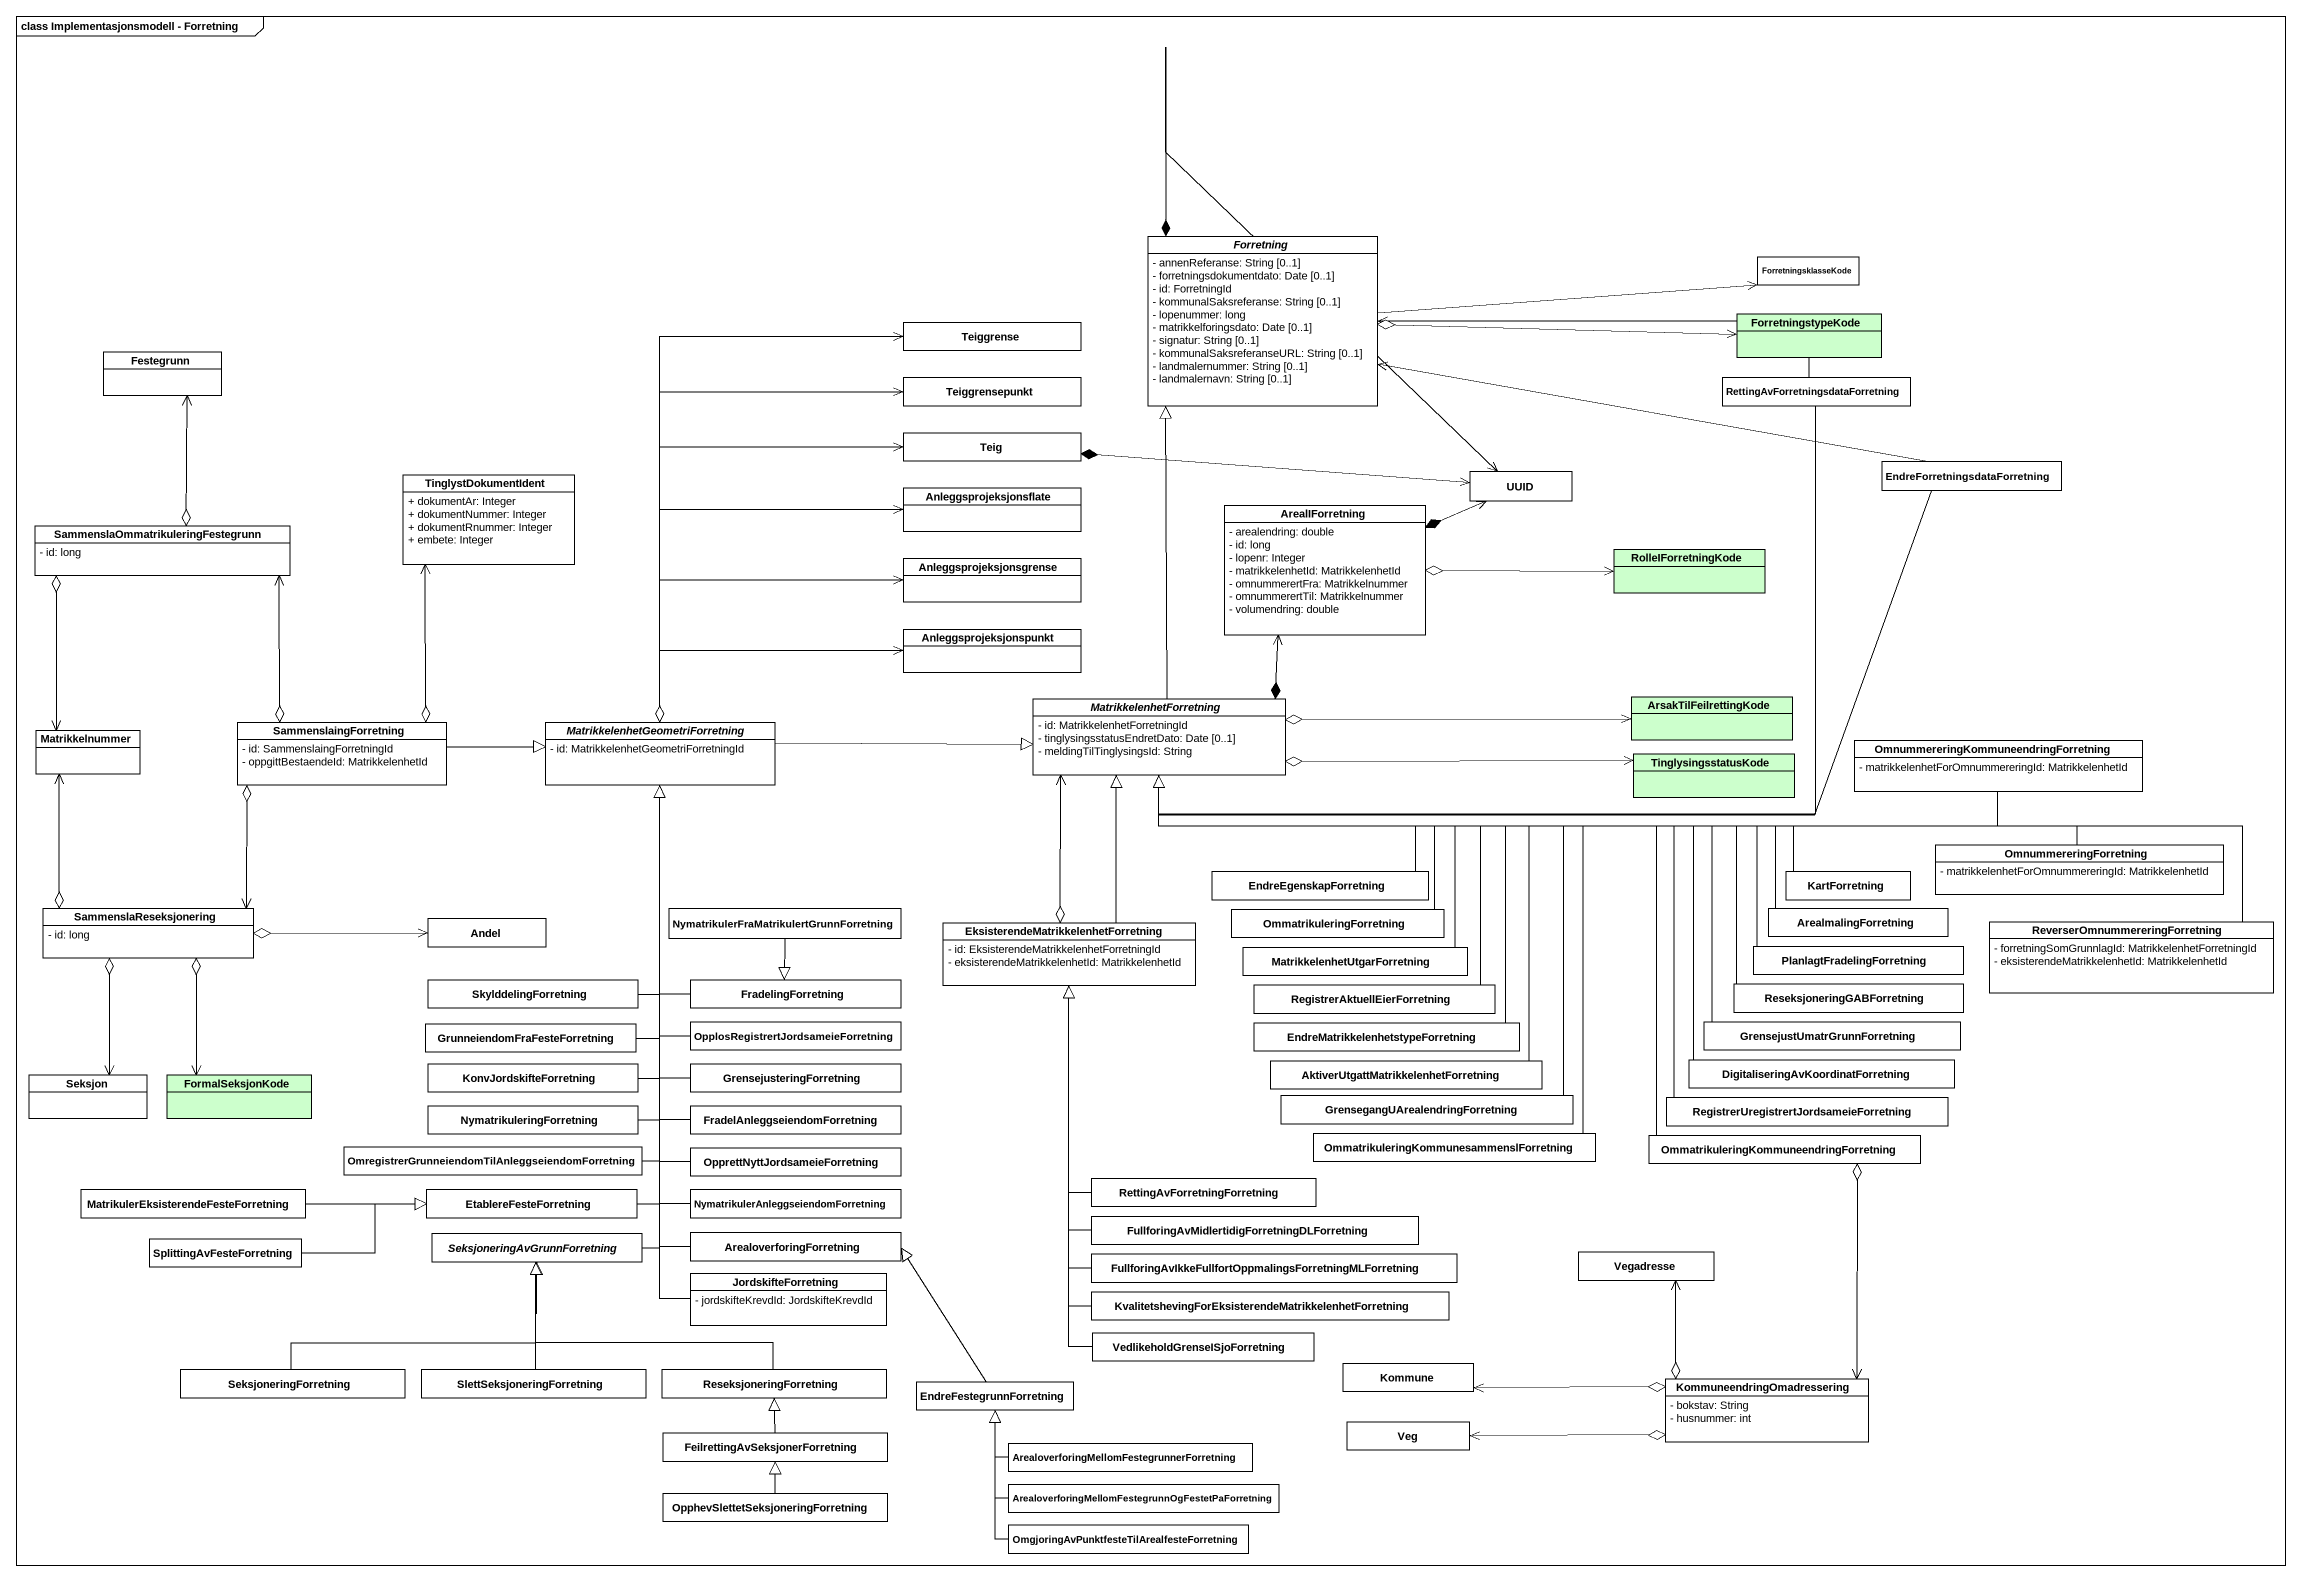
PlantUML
@startuml
mainframe class Implementasjonsmodell - Forretning
hide circle
hide empty members
skinparam classAttributeIconSize 0
abstract class Forretning {
  - annenReferanse: String [0..1]
  - forretningsdokumentdato: Date [0..1]
  - id: ForretningId
  - kommunalSaksreferanse: String [0..1]
  - lopenummer: long
  - matrikkelforingsdato: Date [0..1]
  - signatur: String [0..1]
  - kommunalSaksreferanseURL: String [0..1]
  - landmalernummer: String [0..1]
  - landmalernavn: String [0..1]
}
class ForretningsklasseKode
class ForretningstypeKode #CCFFCC
class Festegrunn
class Teiggrense
class Teiggrensepunkt
class "RettingAvForretningsdataForretning" as RettingAvForretningsdataForr
class Teig
class TinglystDokumentIdent {
  + dokumentAr: Integer
  + dokumentNummer: Integer
  + dokumentRnummer: Integer
  + embete: Integer
}
class Anleggsprojeksjonsflate
class UUID
class "EndreForretningsdataForretning" as EndreForretningsdataForretni
class "SammenslaOmmatrikuleringFestegrunn" as SammenslaOmmatrikuleringFest {
  - id: long
}
class ArealIForretning {
  - arealendring: double
  - id: long
  - lopenr: Integer
  - matrikkelenhetId: MatrikkelenhetId
  - omnummerertFra: Matrikkelnummer
  - omnummerertTil: Matrikkelnummer
  - volumendring: double
}
class Anleggsprojeksjonsgrense
class RolleIForretningKode #CCFFCC
class Anleggsprojeksjonspunkt
class Matrikkelnummer
class SammenslaingForretning {
  - id: SammenslaingForretningId
  - oppgittBestaendeId: MatrikkelenhetId
}
abstract class "MatrikkelenhetGeometriForretning" as MatrikkelenhetGeometriForret {
  - id: MatrikkelenhetGeometriForretningId
}
abstract class MatrikkelenhetForretning {
  - id: MatrikkelenhetForretningId
  - tinglysingsstatusEndretDato: Date [0..1]
  - meldingTilTinglysingsId: String
}
class ArsakTilFeilrettingKode #CCFFCC
class TinglysingsstatusKode #CCFFCC
class "OmnummereringKommuneendringForretning" as OmnummereringKommuneendringF {
  - matrikkelenhetForOmnummereringId: MatrikkelenhetId
}
class OmnummereringForretning {
  - matrikkelenhetForOmnummereringId: MatrikkelenhetId
}
class SammenslaReseksjonering {
  - id: long
}
class "NymatrikulerFraMatrikulertGrunnForretning" as NymatrikulerFraMatrikulertGr
class EndreEgenskapForretning
class OmmatrikuleringForretning
class ArealmalingForretning
class KartForretning
class Andel
class "EksisterendeMatrikkelenhetForretning" as EksisterendeMatrikkelenhetFo {
  - id: EksisterendeMatrikkelenhetForretningId
  - eksisterendeMatrikkelenhetId: MatrikkelenhetId
}
class "MatrikkelenhetUtgarForretning" as MatrikkelenhetUtgarForretnin
class PlanlagtFradelingForretning
class "ReverserOmnummereringForretning" as ReverserOmnummereringForretn {
  - forretningSomGrunnlagId: MatrikkelenhetForretningId
  - eksisterendeMatrikkelenhetId: MatrikkelenhetId
}
class SkylddelingForretning
class FradelingForretning
class "RegistrerAktuellEierForretning" as RegistrerAktuellEierForretni
class ReseksjoneringGABForretning
class "GrunneiendomFraFesteForretning" as GrunneiendomFraFesteForretni
class "OpplosRegistrertJordsameieForretning" as OpplosRegistrertJordsameieFo
class "EndreMatrikkelenhetstypeForretning" as EndreMatrikkelenhetstypeForr
class "GrensejustUmatrGrunnForretning" as GrensejustUmatrGrunnForretni
class Seksjon
class FormalSeksjonKode #CCFFCC
class KonvJordskifteForretning
class GrensejusteringForretning
class "AktiverUtgattMatrikkelenhetForretning" as AktiverUtgattMatrikkelenhetF
class "GrensegangUArealendringForretning" as GrensegangUArealendringForre
class "RegistrerUregistrertJordsameieForretning" as RegistrerUregistrertJordsame
class "DigitaliseringAvKoordinatForretning" as DigitaliseringAvKoordinatFor
class NymatrikuleringForretning
class "FradelAnleggseiendomForretning" as FradelAnleggseiendomForretni
class "OmmatrikuleringKommunesammenslForretning" as OmmatrikuleringKommunesammen
class "OmmatrikuleringKommuneendringForretning" as OmmatrikuleringKommuneendrin
class "MatrikulerEksisterendeFesteForretning" as MatrikulerEksisterendeFesteF
class "OmregistrerGrunneiendomTilAnleggseiendomForretning" as OmregistrerGrunneiendomTilAn
class EtablereFesteForretning
class "OpprettNyttJordsameieForretning" as OpprettNyttJordsameieForretn
class "NymatrikulerAnleggseiendomForretning" as NymatrikulerAnleggseiendomFo
class "RettingAvForretningForretning" as RettingAvForretningForretnin
abstract class "SeksjoneringAvGrunnForretning" as SeksjoneringAvGrunnForretnin
class ArealoverforingForretning
class "FullforingAvMidlertidigForretningDLForretning" as FullforingAvMidlertidigForre
class SplittingAvFesteForretning
class JordskifteForretning {
  - jordskifteKrevdId: JordskifteKrevdId
}
class "FullforingAvIkkeFullfortOppmalingsForretningMLForretning" as FullforingAvIkkeFullfortOppm
class Vegadresse
class "KvalitetshevingForEksisterendeMatrikkelenhetForretning" as KvalitetshevingForEksisteren
class SeksjoneringForretning
class SlettSeksjoneringForretning
class ReseksjoneringForretning
class "VedlikeholdGrenseISjoForretning" as VedlikeholdGrenseISjoForretn
class Kommune
class EndreFestegrunnForretning
class Veg
class KommuneendringOmadressering {
  - bokstav: String
  - husnummer: int
}
class "FeilrettingAvSeksjonerForretning" as FeilrettingAvSeksjonerForret
class "ArealoverforingMellomFestegrunnerForretning" as ArealoverforingMellomFestegr
class "OpphevSlettetSeksjoneringForretning" as OpphevSlettetSeksjoneringFor
class "ArealoverforingMellomFestegrunnOgFestetPaForretning" as ArealoverforingMellomFestegr_2
class "OmgjoringAvPunktfesteTilArealfesteForretning" as OmgjoringAvPunktfesteTilArea
Forretning -right-> ForretningsklasseKode
Forretning o-right-> ForretningstypeKode
RettingAvForretningsdataForr -left-> Forretning
RettingAvForretningsdataForr -left-|> MatrikkelenhetForretning
UUID <-up-* Forretning
UUID <-left-* Teig
UUID <-left-* ArealIForretning
EndreForretningsdataForretni -left-> Forretning
EndreForretningsdataForretni -left-|> MatrikkelenhetForretning
SammenslaOmmatrikuleringFest o-up-> Festegrunn
SammenslaOmmatrikuleringFest o--> Matrikkelnummer
ArealIForretning o-right-> RolleIForretningKode
SammenslaingForretning o-up-> TinglystDokumentIdent
SammenslaingForretning o-up-> SammenslaOmmatrikuleringFest
SammenslaingForretning -right-|> MatrikkelenhetGeometriForret
SammenslaingForretning o--> SammenslaReseksjonering
MatrikkelenhetGeometriForret o-up-> Teiggrense
MatrikkelenhetGeometriForret o-up-> Teiggrensepunkt
MatrikkelenhetGeometriForret o-up-> Teig
MatrikkelenhetGeometriForret o-up-> Anleggsprojeksjonsflate
MatrikkelenhetGeometriForret o-right-> Anleggsprojeksjonsgrense
MatrikkelenhetGeometriForret o-right-> Anleggsprojeksjonspunkt
MatrikkelenhetGeometriForret -right-|> MatrikkelenhetForretning
MatrikkelenhetForretning -up-|> Forretning
MatrikkelenhetForretning *-up-> ArealIForretning
MatrikkelenhetForretning o-right-> ArsakTilFeilrettingKode
MatrikkelenhetForretning o-right-> TinglysingsstatusKode
OmnummereringKommuneendringF -left-|> MatrikkelenhetForretning
OmnummereringForretning -left-|> MatrikkelenhetForretning
SammenslaReseksjonering o-up-> Matrikkelnummer
SammenslaReseksjonering o-right-> Andel
SammenslaReseksjonering o--> Seksjon
SammenslaReseksjonering o--> FormalSeksjonKode
NymatrikulerFraMatrikulertGr --|> FradelingForretning
EndreEgenskapForretning -up-|> MatrikkelenhetForretning
OmmatrikuleringForretning -up-|> MatrikkelenhetForretning
ArealmalingForretning -left-|> MatrikkelenhetForretning
KartForretning -left-|> MatrikkelenhetForretning
EksisterendeMatrikkelenhetFo -up-|> MatrikkelenhetForretning
EksisterendeMatrikkelenhetFo o-up-> MatrikkelenhetForretning
MatrikkelenhetUtgarForretnin -up-|> MatrikkelenhetForretning
PlanlagtFradelingForretning -left-|> MatrikkelenhetForretning
ReverserOmnummereringForretn -left-|> MatrikkelenhetForretning
SkylddelingForretning -up-|> MatrikkelenhetGeometriForret
FradelingForretning -up-|> MatrikkelenhetGeometriForret
RegistrerAktuellEierForretni -up-|> MatrikkelenhetForretning
ReseksjoneringGABForretning -left-|> MatrikkelenhetForretning
GrunneiendomFraFesteForretni -up-|> MatrikkelenhetGeometriForret
OpplosRegistrertJordsameieFo -up-|> MatrikkelenhetGeometriForret
EndreMatrikkelenhetstypeForr -up-|> MatrikkelenhetForretning
GrensejustUmatrGrunnForretni -left-|> MatrikkelenhetForretning
KonvJordskifteForretning -up-|> MatrikkelenhetGeometriForret
GrensejusteringForretning -up-|> MatrikkelenhetGeometriForret
AktiverUtgattMatrikkelenhetF -up-|> MatrikkelenhetForretning
GrensegangUArealendringForre -up-|> MatrikkelenhetForretning
RegistrerUregistrertJordsame -left-|> MatrikkelenhetForretning
DigitaliseringAvKoordinatFor -left-|> MatrikkelenhetForretning
NymatrikuleringForretning -up-|> MatrikkelenhetGeometriForret
FradelAnleggseiendomForretni -up-|> MatrikkelenhetGeometriForret
OmmatrikuleringKommunesammen -up-|> MatrikkelenhetForretning
OmmatrikuleringKommuneendrin -up-|> MatrikkelenhetForretning
OmmatrikuleringKommuneendrin o--> KommuneendringOmadressering
MatrikulerEksisterendeFesteF -right-|> EtablereFesteForretning
OmregistrerGrunneiendomTilAn -up-|> MatrikkelenhetGeometriForret
EtablereFesteForretning -up-|> MatrikkelenhetGeometriForret
OpprettNyttJordsameieForretn -up-|> MatrikkelenhetGeometriForret
NymatrikulerAnleggseiendomFo -up-|> MatrikkelenhetGeometriForret
RettingAvForretningForretnin -up-|> EksisterendeMatrikkelenhetFo
SeksjoneringAvGrunnForretnin -up-|> MatrikkelenhetGeometriForret
ArealoverforingForretning -up-|> MatrikkelenhetGeometriForret
FullforingAvMidlertidigForre -up-|> EksisterendeMatrikkelenhetFo
SplittingAvFesteForretning -right-|> EtablereFesteForretning
JordskifteForretning -up- MatrikkelenhetGeometriForret
FullforingAvIkkeFullfortOppm -up-|> EksisterendeMatrikkelenhetFo
KvalitetshevingForEksisteren -up-|> EksisterendeMatrikkelenhetFo
SeksjoneringForretning -right-|> SeksjoneringAvGrunnForretnin
SlettSeksjoneringForretning -up-|> SeksjoneringAvGrunnForretnin
ReseksjoneringForretning -left-|> SeksjoneringAvGrunnForretnin
VedlikeholdGrenseISjoForretn -up-|> EksisterendeMatrikkelenhetFo
EndreFestegrunnForretning -up-|> ArealoverforingForretning
KommuneendringOmadressering o-up-> Vegadresse
KommuneendringOmadressering o-left-> Kommune
KommuneendringOmadressering o-left-> Veg
FeilrettingAvSeksjonerForret -up-|> ReseksjoneringForretning
ArealoverforingMellomFestegr -left-|> EndreFestegrunnForretning
OpphevSlettetSeksjoneringFor -up-|> FeilrettingAvSeksjonerForret
ArealoverforingMellomFestegr_2 -up-|> EndreFestegrunnForretning
OmgjoringAvPunktfesteTilArea -up-|> EndreFestegrunnForretning
@enduml
